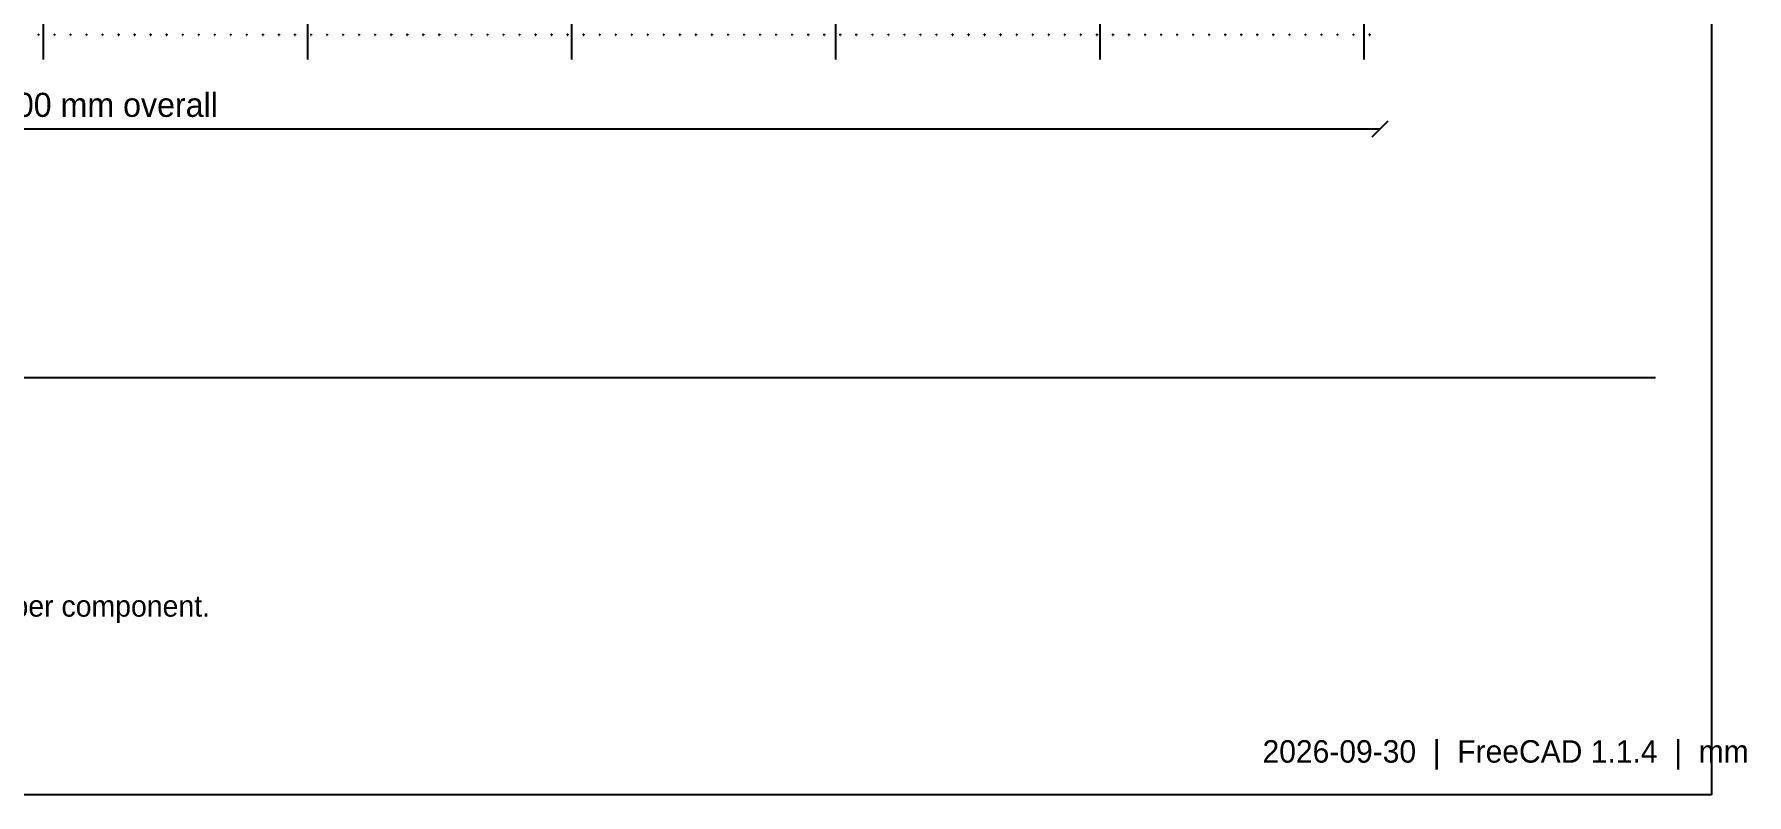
# Model space of a CAD drawing. Header units: millimetres. Extents: x 5250 to 313620, y 5250 to 217500.
# Drawn here: x 152875 to 313038, y 5250 to 76348 of the extents above; entities that cross this region are included whole.
import ezdxf

# ---------------------------------------------------------------- set-up
doc = ezdxf.new("R2010")
doc.units = ezdxf.units.MM

msp = doc.modelspace()

# ---------------------------------------------------------------- linework, layer by layer
at = {"layer": 'cut'}
for p, q in [((153227.5, 76345), (153227.5, 76255)), ((153227.5, 76345), (153272.5, 76345)), ((153227.5, 76255), (153272.5, 76255)), ((153272.5, 76345), (153272.5, 76255)), ((154727.5, 76345), (154727.5, 76255)), ((154727.5, 76345), (154772.5, 76345)), ((154727.5, 76255), (154772.5, 76255)), ((154772.5, 76345), (154772.5, 76255)), ((156227.5, 76345), (156227.5, 76255)), ((156227.5, 76345), (156272.5, 76345)), ((156227.5, 76255), (156272.5, 76255)), ((156272.5, 76345), (156272.5, 76255)), ((157727.5, 76345), (157727.5, 76255)), ((157727.5, 76345), (157772.5, 76345)), ((157727.5, 76255), (157772.5, 76255)), ((157772.5, 76345), (157772.5, 76255)), ((159227.5, 76345), (159227.5, 76255)), ((159227.5, 76345), (159272.5, 76345)), ((159227.5, 76255), (159272.5, 76255)), ((159272.5, 76345), (159272.5, 76255)), ((160727.5, 76345), (160727.5, 76255)), ((160727.5, 76345), (160772.5, 76345)), ((160727.5, 76255), (160772.5, 76255)), ((160772.5, 76345), (160772.5, 76255)), ((162227.5, 76345), (162227.5, 76255)), ((162227.5, 76345), (162272.5, 76345)), ((162227.5, 76255), (162272.5, 76255)), ((162272.5, 76345), (162272.5, 76255)), ((163727.5, 76345), (163727.5, 76255)), ((163727.5, 76345), (163772.5, 76345)), ((163727.5, 76255), (163772.5, 76255)), ((163772.5, 76345), (163772.5, 76255)), ((165227.5, 76345), (165227.5, 76255)), ((165227.5, 76345), (165272.5, 76345)), ((165227.5, 76255), (165272.5, 76255)), ((165272.5, 76345), (165272.5, 76255)), ((166727.5, 76345), (166727.5, 76255)), ((166727.5, 76345), (166772.5, 76345)), ((166727.5, 76255), (166772.5, 76255)), ((166772.5, 76345), (166772.5, 76255)), ((168227.5, 76345), (168227.5, 76255)), ((168227.5, 76345), (168272.5, 76345)), ((168227.5, 76255), (168272.5, 76255)), ((168272.5, 76345), (168272.5, 76255)), ((169727.5, 76345), (169727.5, 76255)), ((169727.5, 76345), (169772.5, 76345)), ((169727.5, 76255), (169772.5, 76255)), ((169772.5, 76345), (169772.5, 76255)), ((171227.5, 76345), (171227.5, 76255)), ((171227.5, 76345), (171272.5, 76345)), ((171227.5, 76255), (171272.5, 76255)), ((171272.5, 76345), (171272.5, 76255)), ((172727.5, 76345), (172727.5, 76255)), ((172727.5, 76345), (172772.5, 76345)), ((172727.5, 76255), (172772.5, 76255)), ((172772.5, 76345), (172772.5, 76255)), ((174227.5, 76345), (174227.5, 76255)), ((174227.5, 76345), (174272.5, 76345)), ((174227.5, 76255), (174272.5, 76255)), ((174272.5, 76345), (174272.5, 76255)), ((175727.5, 76345), (175727.5, 76255)), ((175727.5, 76345), (175772.5, 76345)), ((175727.5, 76255), (175772.5, 76255)), ((175772.5, 76345), (175772.5, 76255)), ((177227.5, 76345), (177227.5, 76255)), ((177227.5, 76345), (177272.5, 76345)), ((177227.5, 76255), (177272.5, 76255)), ((177272.5, 76345), (177272.5, 76255)), ((178727.5, 76345), (178727.5, 76255)), ((178727.5, 76345), (178772.5, 76345)), ((178727.5, 76255), (178772.5, 76255)), ((178772.5, 76345), (178772.5, 76255)), ((180227.5, 76345), (180227.5, 76255)), ((180227.5, 76345), (180272.5, 76345)), ((180227.5, 76255), (180272.5, 76255)), ((180272.5, 76345), (180272.5, 76255)), ((181727.5, 76345), (181727.5, 76255)), ((181727.5, 76345), (181772.5, 76345)), ((181727.5, 76255), (181772.5, 76255)), ((181772.5, 76345), (181772.5, 76255)), ((183227.5, 76345), (183227.5, 76255)), ((183227.5, 76345), (183272.5, 76345)), ((183227.5, 76255), (183272.5, 76255)), ((183272.5, 76345), (183272.5, 76255)), ((184727.5, 76345), (184727.5, 76255)), ((184727.5, 76345), (184772.5, 76345)), ((184727.5, 76255), (184772.5, 76255)), ((184772.5, 76345), (184772.5, 76255)), ((186227.5, 76345), (186227.5, 76255)), ((186227.5, 76345), (186272.5, 76345)), ((186227.5, 76255), (186272.5, 76255)), ((186272.5, 76345), (186272.5, 76255)), ((187727.5, 76345), (187727.5, 76255)), ((187727.5, 76345), (187772.5, 76345)), ((187727.5, 76255), (187772.5, 76255)), ((187772.5, 76345), (187772.5, 76255)), ((189227.5, 76345), (189227.5, 76255)), ((189227.5, 76345), (189272.5, 76345)), ((189227.5, 76255), (189272.5, 76255)), ((189272.5, 76345), (189272.5, 76255)), ((190727.5, 76345), (190727.5, 76255)), ((190727.5, 76345), (190772.5, 76345)), ((190727.5, 76255), (190772.5, 76255)), ((190772.5, 76345), (190772.5, 76255)), ((192227.5, 76345), (192227.5, 76255)), ((192227.5, 76345), (192272.5, 76345)), ((192227.5, 76255), (192272.5, 76255)), ((192272.5, 76345), (192272.5, 76255)), ((193727.5, 76345), (193727.5, 76255)), ((193727.5, 76345), (193772.5, 76345)), ((193727.5, 76255), (193772.5, 76255)), ((193772.5, 76345), (193772.5, 76255)), ((195227.5, 76345), (195227.5, 76255)), ((195227.5, 76345), (195272.5, 76345)), ((195227.5, 76255), (195272.5, 76255)), ((195272.5, 76345), (195272.5, 76255)), ((196727.5, 76345), (196727.5, 76255)), ((196727.5, 76345), (196772.5, 76345)), ((196727.5, 76255), (196772.5, 76255)), ((196772.5, 76345), (196772.5, 76255)), ((198227.5, 76345), (198227.5, 76255)), ((198227.5, 76345), (198272.5, 76345)), ((198227.5, 76255), (198272.5, 76255)), ((198272.5, 76345), (198272.5, 76255)), ((199727.5, 76345), (199727.5, 76255)), ((199727.5, 76345), (199772.5, 76345)), ((199727.5, 76255), (199772.5, 76255)), ((199772.5, 76345), (199772.5, 76255)), ((201227.5, 76345), (201227.5, 76255)), ((201227.5, 76345), (201272.5, 76345)), ((201227.5, 76255), (201272.5, 76255)), ((201272.5, 76345), (201272.5, 76255)), ((202727.5, 76345), (202727.5, 76255)), ((202727.5, 76345), (202772.5, 76345)), ((202727.5, 76255), (202772.5, 76255)), ((202772.5, 76345), (202772.5, 76255)), ((204227.5, 76345), (204227.5, 76255)), ((204227.5, 76345), (204272.5, 76345)), ((204227.5, 76255), (204272.5, 76255)), ((204272.5, 76345), (204272.5, 76255)), ((205727.5, 76345), (205727.5, 76255)), ((205727.5, 76345), (205772.5, 76345)), ((205727.5, 76255), (205772.5, 76255)), ((205772.5, 76345), (205772.5, 76255)), ((207227.5, 76345), (207227.5, 76255)), ((207227.5, 76345), (207272.5, 76345)), ((207227.5, 76255), (207272.5, 76255)), ((207272.5, 76345), (207272.5, 76255)), ((208727.5, 76345), (208727.5, 76255)), ((208727.5, 76345), (208772.5, 76345)), ((208727.5, 76255), (208772.5, 76255)), ((208772.5, 76345), (208772.5, 76255)), ((210227.5, 76345), (210227.5, 76255)), ((210227.5, 76345), (210272.5, 76345)), ((210227.5, 76255), (210272.5, 76255)), ((210272.5, 76345), (210272.5, 76255)), ((211727.5, 76345), (211727.5, 76255)), ((211727.5, 76345), (211772.5, 76345)), ((211727.5, 76255), (211772.5, 76255)), ((211772.5, 76345), (211772.5, 76255)), ((213227.5, 76345), (213227.5, 76255)), ((213227.5, 76345), (213272.5, 76345)), ((213227.5, 76255), (213272.5, 76255)), ((213272.5, 76345), (213272.5, 76255)), ((214727.5, 76345), (214727.5, 76255)), ((214727.5, 76345), (214772.5, 76345)), ((214727.5, 76255), (214772.5, 76255)), ((214772.5, 76345), (214772.5, 76255)), ((216227.5, 76345), (216227.5, 76255)), ((216227.5, 76345), (216272.5, 76345)), ((216227.5, 76255), (216272.5, 76255)), ((216272.5, 76345), (216272.5, 76255)), ((217727.5, 76345), (217727.5, 76255)), ((217727.5, 76345), (217772.5, 76345)), ((217727.5, 76255), (217772.5, 76255)), ((217772.5, 76345), (217772.5, 76255)), ((219227.5, 76345), (219227.5, 76255)), ((219227.5, 76345), (219272.5, 76345)), ((219227.5, 76255), (219272.5, 76255)), ((219272.5, 76345), (219272.5, 76255)), ((220727.5, 76345), (220727.5, 76255)), ((220727.5, 76345), (220772.5, 76345)), ((220727.5, 76255), (220772.5, 76255)), ((220772.5, 76345), (220772.5, 76255)), ((222227.5, 76345), (222227.5, 76255)), ((222227.5, 76345), (222272.5, 76345)), ((222227.5, 76255), (222272.5, 76255)), ((222272.5, 76345), (222272.5, 76255)), ((223727.5, 76345), (223727.5, 76255)), ((223727.5, 76345), (223772.5, 76345)), ((223727.5, 76255), (223772.5, 76255)), ((223772.5, 76345), (223772.5, 76255)), ((225227.5, 76345), (225227.5, 76255)), ((225227.5, 76345), (225272.5, 76345)), ((225227.5, 76255), (225272.5, 76255)), ((225272.5, 76345), (225272.5, 76255)), ((226727.5, 76345), (226727.5, 76255)), ((226727.5, 76345), (226772.5, 76345)), ((226727.5, 76255), (226772.5, 76255)), ((226772.5, 76345), (226772.5, 76255)), ((228227.5, 76345), (228227.5, 76255)), ((228227.5, 76345), (228272.5, 76345)), ((228227.5, 76255), (228272.5, 76255)), ((228272.5, 76345), (228272.5, 76255)), ((229727.5, 76345), (229727.5, 76255)), ((229727.5, 76345), (229772.5, 76345)), ((229727.5, 76255), (229772.5, 76255)), ((229772.5, 76345), (229772.5, 76255)), ((231227.5, 76345), (231227.5, 76255)), ((231227.5, 76345), (231272.5, 76345)), ((231227.5, 76255), (231272.5, 76255)), ((231272.5, 76345), (231272.5, 76255)), ((232727.5, 76345), (232727.5, 76255)), ((232727.5, 76345), (232772.5, 76345)), ((232727.5, 76255), (232772.5, 76255)), ((232772.5, 76345), (232772.5, 76255)), ((234227.5, 76345), (234227.5, 76255)), ((234227.5, 76345), (234272.5, 76345)), ((234227.5, 76255), (234272.5, 76255)), ((234272.5, 76345), (234272.5, 76255)), ((235727.5, 76345), (235727.5, 76255)), ((235727.5, 76345), (235772.5, 76345)), ((235727.5, 76255), (235772.5, 76255)), ((235772.5, 76345), (235772.5, 76255)), ((237227.5, 76345), (237227.5, 76255)), ((237227.5, 76345), (237272.5, 76345)), ((237227.5, 76255), (237272.5, 76255)), ((237272.5, 76345), (237272.5, 76255)), ((238727.5, 76345), (238727.5, 76255)), ((238727.5, 76345), (238772.5, 76345)), ((238727.5, 76255), (238772.5, 76255)), ((238772.5, 76345), (238772.5, 76255)), ((240227.5, 76345), (240227.5, 76255)), ((240227.5, 76345), (240272.5, 76345)), ((240227.5, 76255), (240272.5, 76255)), ((240272.5, 76345), (240272.5, 76255)), ((241727.5, 76345), (241727.5, 76255)), ((241727.5, 76345), (241772.5, 76345)), ((241727.5, 76255), (241772.5, 76255)), ((241772.5, 76345), (241772.5, 76255)), ((243227.5, 76345), (243227.5, 76255)), ((243227.5, 76345), (243272.5, 76345)), ((243227.5, 76255), (243272.5, 76255)), ((243272.5, 76345), (243272.5, 76255)), ((244727.5, 76345), (244727.5, 76255)), ((244727.5, 76345), (244772.5, 76345)), ((244727.5, 76255), (244772.5, 76255)), ((244772.5, 76345), (244772.5, 76255)), ((246227.5, 76345), (246227.5, 76255)), ((246227.5, 76345), (246272.5, 76345)), ((246227.5, 76255), (246272.5, 76255)), ((246272.5, 76345), (246272.5, 76255)), ((247727.5, 76345), (247727.5, 76255)), ((247727.5, 76345), (247772.5, 76345)), ((247727.5, 76255), (247772.5, 76255)), ((247772.5, 76345), (247772.5, 76255)), ((249227.5, 76345), (249227.5, 76255)), ((249227.5, 76345), (249272.5, 76345)), ((249227.5, 76255), (249272.5, 76255)), ((249272.5, 76345), (249272.5, 76255)), ((250727.5, 76345), (250727.5, 76255)), ((250727.5, 76345), (250772.5, 76345)), ((250727.5, 76255), (250772.5, 76255)), ((250772.5, 76345), (250772.5, 76255)), ((252227.5, 76345), (252227.5, 76255)), ((252227.5, 76345), (252272.5, 76345)), ((252227.5, 76255), (252272.5, 76255)), ((252272.5, 76345), (252272.5, 76255)), ((253727.5, 76345), (253727.5, 76255)), ((253727.5, 76345), (253772.5, 76345)), ((253727.5, 76255), (253772.5, 76255)), ((253772.5, 76345), (253772.5, 76255)), ((255227.5, 76345), (255227.5, 76255)), ((255227.5, 76345), (255272.5, 76345)), ((255227.5, 76255), (255272.5, 76255)), ((255272.5, 76345), (255272.5, 76255)), ((256727.5, 76345), (256727.5, 76255)), ((256727.5, 76345), (256772.5, 76345)), ((256727.5, 76255), (256772.5, 76255)), ((256772.5, 76345), (256772.5, 76255)), ((258227.5, 76345), (258227.5, 76255)), ((258227.5, 76345), (258272.5, 76345)), ((258227.5, 76255), (258272.5, 76255)), ((258272.5, 76345), (258272.5, 76255)), ((259727.5, 76345), (259727.5, 76255)), ((259727.5, 76345), (259772.5, 76345)), ((259727.5, 76255), (259772.5, 76255)), ((259772.5, 76345), (259772.5, 76255)), ((261227.5, 76345), (261227.5, 76255)), ((261227.5, 76345), (261272.5, 76345)), ((261227.5, 76255), (261272.5, 76255)), ((261272.5, 76345), (261272.5, 76255)), ((262727.5, 76345), (262727.5, 76255)), ((262727.5, 76345), (262772.5, 76345)), ((262727.5, 76255), (262772.5, 76255)), ((262772.5, 76345), (262772.5, 76255)), ((264227.5, 76345), (264227.5, 76255)), ((264227.5, 76345), (264272.5, 76345)), ((264227.5, 76255), (264272.5, 76255)), ((264272.5, 76345), (264272.5, 76255)), ((265727.5, 76345), (265727.5, 76255)), ((265727.5, 76345), (265772.5, 76345)), ((265727.5, 76255), (265772.5, 76255)), ((265772.5, 76345), (265772.5, 76255)), ((267227.5, 76345), (267227.5, 76255)), ((267227.5, 76345), (267272.5, 76345)), ((267227.5, 76255), (267272.5, 76255)), ((267272.5, 76345), (267272.5, 76255)), ((268727.5, 76345), (268727.5, 76255)), ((268727.5, 76345), (268772.5, 76345)), ((268727.5, 76255), (268772.5, 76255)), ((268772.5, 76345), (268772.5, 76255)), ((270227.5, 76345), (270227.5, 76255)), ((270227.5, 76345), (270272.5, 76345)), ((270227.5, 76255), (270272.5, 76255)), ((270272.5, 76345), (270272.5, 76255)), ((271727.5, 76345), (271727.5, 76255)), ((271727.5, 76345), (271772.5, 76345)), ((271727.5, 76255), (271772.5, 76255)), ((271772.5, 76345), (271772.5, 76255)), ((273227.5, 76345), (273227.5, 76255)), ((273227.5, 76345), (273272.5, 76345)), ((273227.5, 76255), (273272.5, 76255)), ((273272.5, 76345), (273272.5, 76255)), ((274727.5, 76345), (274727.5, 76255)), ((274727.5, 76345), (274772.5, 76345)), ((274727.5, 76255), (274772.5, 76255)), ((274772.5, 76345), (274772.5, 76255)), ((276227.5, 76345), (276227.5, 76255)), ((276227.5, 76345), (276272.5, 76345)), ((276227.5, 76255), (276272.5, 76255)), ((276272.5, 76345), (276272.5, 76255)), ((277727.5, 76345), (277727.5, 76255)), ((277727.5, 76345), (277772.5, 76345)), ((277727.5, 76255), (277772.5, 76255)), ((277772.5, 76345), (277772.5, 76255))]:
    msp.add_line(p, q, dxfattribs=at)
at = {"layer": 'dimension'}
for p, q in [((28750, 67500), (278750, 67500)), ((278000, 66750), (279500, 68250))]:
    msp.add_line(p, q, dxfattribs=at)
at = {"layer": 'frame'}
for p, q in [((309750, 217500), (309750, 5250)), ((10500, 44250), (304500, 44250)), ((309750, 5250), (5250, 5250))]:
    msp.add_line(p, q, dxfattribs=at)
at = {"layer": 'grid'}
for p, q in [((153750, 74000), (153750, 171000)), ((178450, 74000), (178450, 171000)), ((203150, 74000), (203150, 171000)), ((227850, 74000), (227850, 171000)), ((252550, 74000), (252550, 171000)), ((277250, 74000), (277250, 171000))]:
    msp.add_line(p, q, dxfattribs=at)

# ---------------------------------------------------------------- texts
at = {"layer": 'annotation'}
for s, height, p in [('250,000 mm overall', 2250, (143625, 68625)), ('Plans/sections are extracted from actual FreeCAD BRep. Elevations project component outlines; hidden edges omitted per component.', 1987.5, (10500, 21900)), ('2026-09-30  |  FreeCAD 1.1.4  |  mm', 2100, (267750, 8250))]:
    msp.add_text(s, height=height, dxfattribs=at).set_placement(p)

doc.saveas('drawing.dxf')
